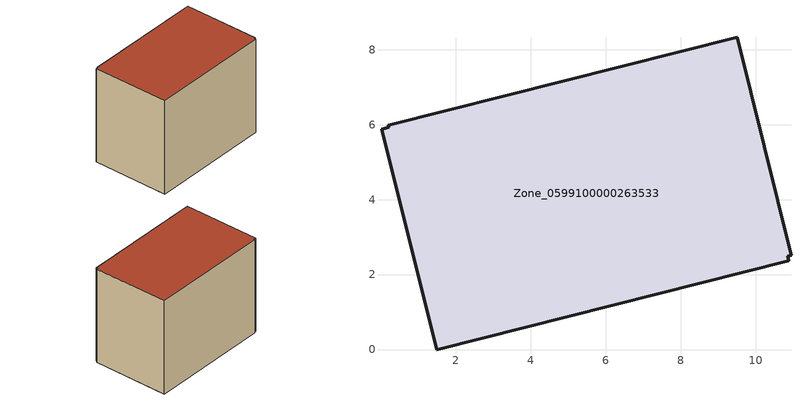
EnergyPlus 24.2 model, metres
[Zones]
Zone_0599100000263533
 floor ground (C_G): 0.21,5.93 0.19,5.99 9.51,8.33 10.94,2.52 10.85,2.5 10.88,2.37 1.49,0 0.01,5.88 z0
 wall outside (C_F): 10.94,2.52 9.51,8.33 0.19,5.99 0.21,5.93 0.01,5.88 1.49,0 10.88,2.37 10.85,2.5 10.94,2.52 z0:7.66
 roof outside (C_R): 0.21,5.93 0.01,5.88 1.49,0 10.88,2.37 10.85,2.5 10.94,2.52 9.51,8.33 0.19,5.99 z7.66
[BUILDING]
Pand.0599100000263533: North Axis=0; Terrain=City; Loads Convergence Tolerance Value=0.04; Temperature Convergence Tolerance Value=0.4; Solar Distribution=FullExterior; Maximum Number of Warmup Days=25; Minimum Number of Warmup Days=1
[Site:Location]
Rotterdam.The.Hague.AP_ZH_NLD Design_Conditions: Latitude=51.96; Longitude=4.45; Time Zone=1; Elevation=-4.5
[SITE:GROUNDTEMPERATURE:BUILDINGSURFACE]
18, 18, 18, 18, 18, 18, 18, 18, 18, 18, 18, 18
[MATERIAL] Thermal Absorptance=0.9; Solar Absorptance=0.7; Visible Absorptance=0.7
Name | Roughness | Thickness | Conductivity | Density | Specific Heat
G.TI.1965-1974 | MediumSmooth | 0.15 | 0.882353 | 540 | 1210
F.TI.1965-1974 | Rough | 0.3 | 0.697674 | 1920 | 840
R.TI.1965-1974 | MediumRough | 0.2 | 0.232558 | 1500 | 1000
[CONSTRUCTION]
C_G: G.TI.1965-1974
C_F: F.TI.1965-1974
C_R: R.TI.1965-1974
[ZONE]
Zone_0599100000263533: Type=1; Multiplier=1; Ceiling Height=Autocalculate; Volume=Autocalculate; Floor Area=autocalculate; Part of Total Floor Area=Yes
[ZONEINFILTRATION:DESIGNFLOWRATE]
Infil_Zone_0599100000263533: Zone or ZoneList or Space or SpaceList=Zone_0599100000263533; Schedule=AlwaysOn; Design Flow Rate Calculation Method=Flow/Area; Flow Rate per Floor Area=0.003; Constant Term Coefficient=1; Temperature Term Coefficient=0; Velocity Term Coefficient=0; Velocity Squared Term Coefficient=0
[HVACTEMPLATE:ZONE:IDEALLOADSAIRSYSTEM]
Zone_0599100000263533: Maximum Heating Supply Air Temperature=50; Minimum Cooling Supply Air Temperature=13; Maximum Heating Supply Air Humidity Ratio=0.0156; Minimum Cooling Supply Air Humidity Ratio=0.0077; Heating Limit=NoLimit; Cooling Limit=NoLimit; Dehumidification Control Type=ConstantSensibleHeatRatio; Cooling Sensible Heat Ratio=0.7; Dehumidification Setpoint=60; Humidification Control Type=None; Humidification Setpoint=30; Outdoor Air Method=None; Outdoor Air Flow Rate per Person=0.00944; Outdoor Air Flow Rate per Zone Floor Area=0; Outdoor Air Flow Rate per Zone=0; Demand Controlled Ventilation Type=None; Outdoor Air Economizer Type=NoEconomizer; Heat Recovery Type=None; Sensible Heat Recovery Effectiveness=0.7; Latent Heat Recovery Effectiveness=0.65
[ZONECONTROL:THERMOSTAT]
ThermostatControl_Zone_0599100000263533: Zone or ZoneList=Zone_0599100000263533; Control Type Schedule=DualSetpointControlType; Control 1=Thermostat_Zone_0599100000263533; Temperature Difference Between Cutout And Setpoint=0
[THERMOSTATSETPOINT:DUALSETPOINT]
Thermostat_Zone_0599100000263533: Heating Setpoint Temperature Schedule=HeatingSetpoint_Zone_0599100000263533; Cooling Setpoint Temperature Schedule=CoolingSetpoint_Zone_0599100000263533
[SCHEDULE:COMPACT]
HeatingSetpoint_Zone_0599100000263533: Through: 12/31, For: AllDays, Until: 24:00, 21
CoolingSetpoint_Zone_0599100000263533: Through: 12/31, For: AllDays, Until: 24:00, 24
DualSetpointControlType: Through: 12/31, For: AllDays, Until: 24:00, 4
AlwaysOn: Through: 12/31, For: AllDays, Until: 24:00, 1
